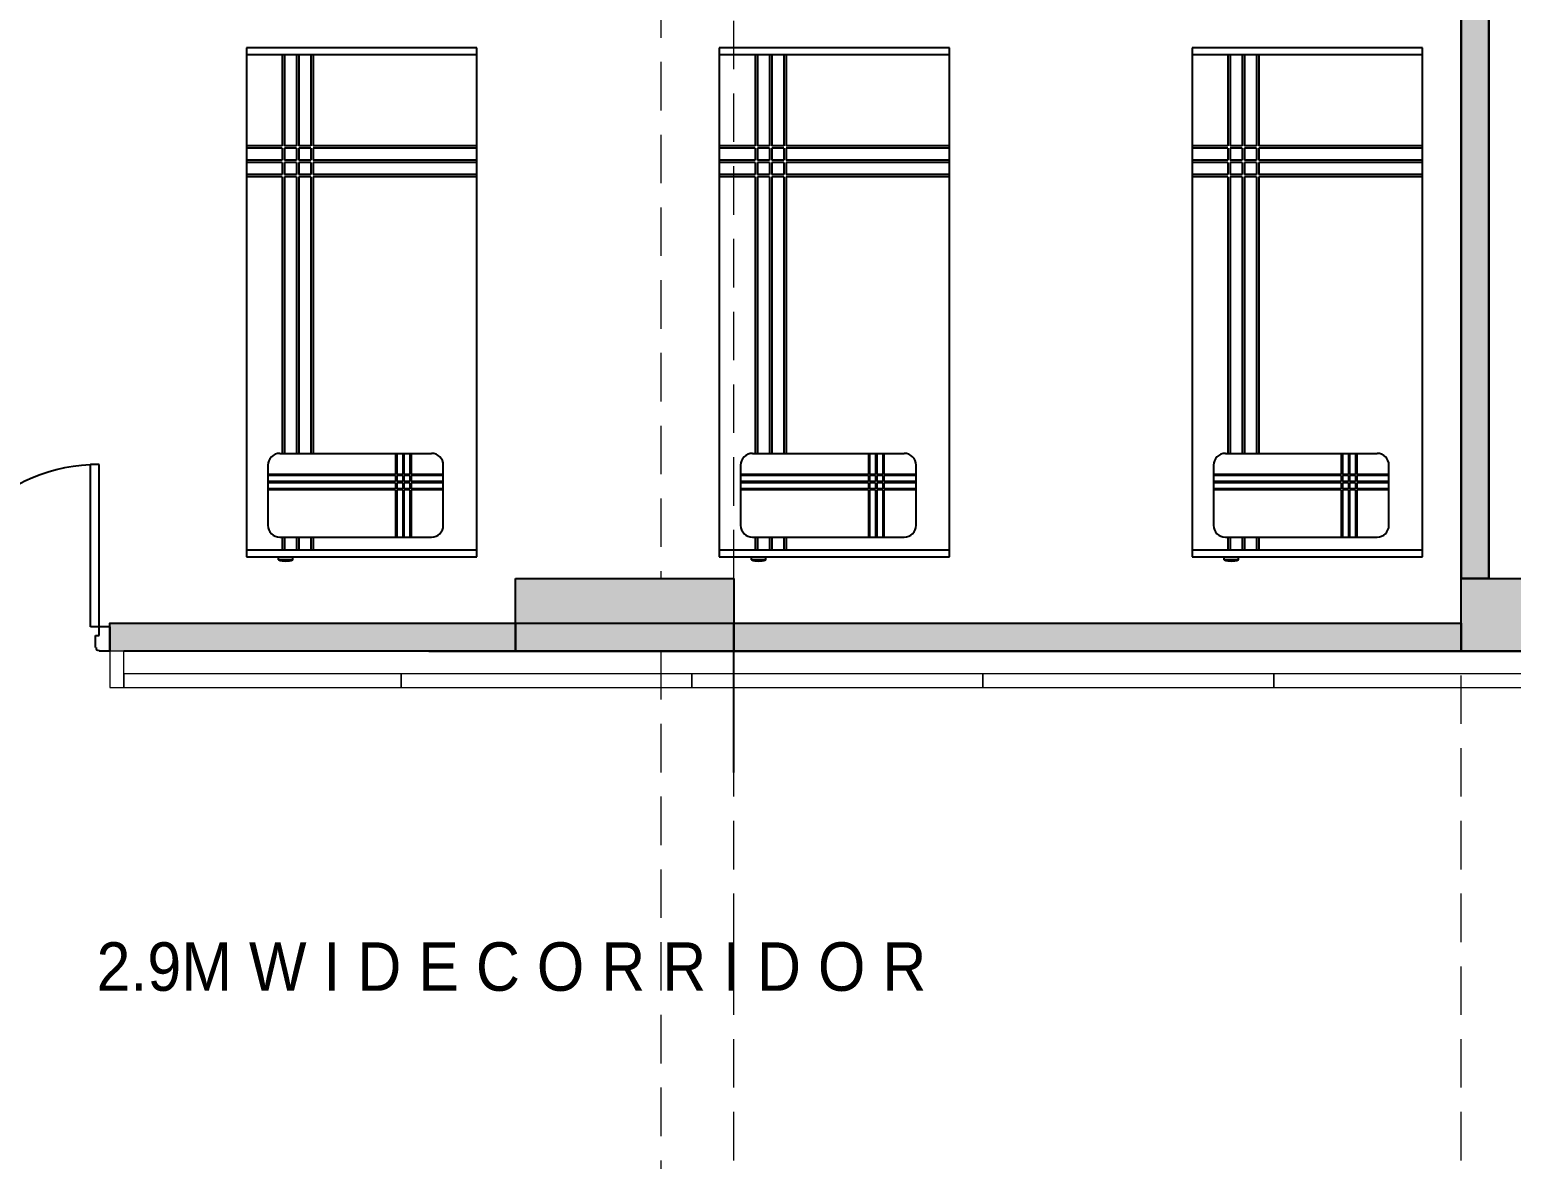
# Model space of a CAD drawing. Extents: x 11034434 to 11724204, y -4674497 to -3911811.
# Drawn here: x 11315867 to 11321978, y -4618108 to -4613449 of the extents above; entities that cross this region are included whole.
import ezdxf

# ---------------------------------------------------------------- set-up
doc = ezdxf.new("R2010")
doc.units = 0
doc.header["$MEASUREMENT"] = 0
doc.linetypes.add('HIDDEN', pattern=[0.375, 0.25, -0.125])
doc.layers.get('0').update_dxf_attribs({"color": 251, "linetype": 'CONTINUOUS'})
for name, color, linetype in [('BEAM', 251, 'CONTINUOUS'), ('HATCH', 251, 'CONTINUOUS'), ('HS', 251, 'CONTINUOUS')]:
    doc.layers.add(name, color=color, linetype=linetype)
doc.layers.add('WALL PANEL', color=7, linetype='CONTINUOUS', lineweight=15)
doc.styles.get("Standard").update_dxf_attribs({"font": 'arial.ttf'})

msp = doc.modelspace()

# ---------------------------------------------------------------- hatches: boundary and pattern name
at = {"layer": 'HATCH', "ltscale": 500}
h = msp.add_hatch(color=251, dxfattribs=at)
h.dxf.hatch_style = 1
h.paths.add_polyline_path([(11284390.7, -4648802), (11284690.7, -4648802), (11284690.7, -4649702), (11284390.7, -4649702)])
h.paths.add_polyline_path([(11327800.7, -4652667), (11328700.7, -4652667), (11328700.7, -4652967), (11327800.7, -4652967)])
h.paths.add_polyline_path([(11302215.7, -4658732), (11302515.7, -4658732), (11302515.7, -4659632), (11302215.7, -4659632)])
h.paths.add_polyline_path([(11324600.7, -4658732), (11325200.7, -4658732), (11325200.7, -4659032), (11324600.7, -4659032)])
h.paths.add_polyline_path([(11280960.7, -4640612), (11281710.7, -4640612), (11281710.7, -4640912), (11280960.7, -4640912)])
h.paths.add_polyline_path([(11280960.7, -4644142), (11281860.7, -4644142), (11281860.7, -4644442), (11280960.7, -4644442)])
h.paths.add_polyline_path([(11317942.4, -4658632), (11318770.7, -4658632), (11318770.7, -4658932), (11317942.4, -4658932)])
h.paths.add_polyline_path([(11294185.7, -4658032), (11294485.7, -4658032), (11294485.7, -4658932), (11294185.7, -4658932)])
h.paths.add_polyline_path([(11288015.7, -4658182), (11288315.7, -4658182), (11288315.7, -4658932), (11288015.7, -4658932)])
h.paths.add_polyline_path([(11287690.7, -4658957), (11287990.7, -4658957), (11287990.7, -4659707), (11287690.7, -4659707)])
h.paths.add_polyline_path([(11280960.7, -4629742), (11281710.7, -4629742), (11281710.7, -4630042), (11280960.7, -4630042)])
h.paths.add_polyline_path([(11327800.7, -4629742), (11328700.7, -4629742), (11328700.7, -4630042), (11327800.7, -4630042)])
h.paths.add_polyline_path([(11280860.7, -4648802), (11281160.7, -4648802), (11281160.7, -4649702), (11280860.7, -4649702)])
h.paths.add_polyline_path([(11287690.7, -4658182), (11287990.7, -4658182), (11287990.7, -4658932), (11287690.7, -4658932)])
h.paths.add_polyline_path([(11327700.7, -4616012), (11328000.7, -4616012), (11328000.7, -4615033.7), (11327700.7, -4615033.7)])
h.paths.add_polyline_path([(11280960.7, -4637012), (11281710.7, -4637012), (11281710.7, -4637312), (11280960.7, -4637312)])
h.paths.add_polyline_path([(11309415.7, -4658732), (11309715.7, -4658732), (11309715.7, -4659632), (11309415.7, -4659632)])
h.paths.add_polyline_path([(11327800.7, -4609782), (11328700.7, -4609782), (11328700.7, -4610082), (11327800.7, -4610082)])
h.paths.add_polyline_path([(11327800.7, -4626142), (11328700.7, -4626142), (11328700.7, -4626442), (11327800.7, -4626442)])
h.paths.add_polyline_path([(11280960.7, -4633412), (11281710.7, -4633412), (11281710.7, -4633712), (11280960.7, -4633712)])
h.paths.add_polyline_path([(11313015.7, -4652702), (11313315.7, -4652702), (11313315.7, -4653602), (11313015.7, -4653602)])
h.paths.add_polyline_path([(11327800.7, -4633412), (11328700.7, -4633412), (11328700.7, -4633712), (11327800.7, -4633712)])
h.paths.add_polyline_path([(11286005.7, -4619012), (11286305.7, -4619012), (11286305.7, -4619612), (11286005.7, -4619612)])
h.paths.add_polyline_path([(11280960.7, -4619012), (11281860.7, -4619012), (11281860.7, -4619312), (11280960.7, -4619312)])
h.paths.add_polyline_path([(11327800.7, -4619012), (11328600.7, -4619012), (11328600.7, -4619312), (11327800.7, -4619312)])
h.paths.add_polyline_path([(11324600.7, -4647742), (11325299.6, -4647742), (11325299.6, -4648042), (11324600.7, -4648042)])
h.paths.add_polyline_path([(11321770.7, -4658632), (11322598.9, -4658632), (11322598.9, -4658932), (11321770.7, -4658932)])
h.paths.add_polyline_path([(11327800.7, -4640612), (11328700.7, -4640612), (11328700.7, -4640912), (11327800.7, -4640912)])
h.paths.add_polyline_path([(11286005.7, -4615412), (11286305.7, -4615412), (11286305.7, -4616012), (11286005.7, -4616012)])
h.paths.add_polyline_path([(11286330.7, -4615412), (11286630.7, -4615412), (11286630.7, -4616012), (11286330.7, -4616012)])
h.paths.add_polyline_path([(11282340.7, -4615112), (11282640.7, -4615112), (11282640.7, -4616012), (11282340.7, -4616012)])
h.paths.add_polyline_path([(11327800.7, -4658632), (11328700.7, -4658632), (11328700.7, -4658932), (11327800.7, -4658932)])
h.paths.add_polyline_path([(11300450.7, -4607482), (11300750.7, -4607482), (11300750.7, -4608382), (11300450.7, -4608382)])
h.paths.add_polyline_path([(11306480.7, -4607482), (11306780.7, -4607482), (11306780.7, -4608382), (11306480.7, -4608382)])
h.paths.add_polyline_path([(11284390.7, -4658182), (11284690.7, -4658182), (11284690.7, -4658932), (11284390.7, -4658932)])
h.paths.add_polyline_path([(11286330.7, -4619012), (11286630.7, -4619012), (11286630.7, -4619612), (11286330.7, -4619612)])
h.paths.add_polyline_path([(11297150.7, -4607482), (11297450.7, -4607482), (11297450.7, -4608382), (11297150.7, -4608382)])
h.paths.add_polyline_path([(11282340.7, -4609232), (11282640.7, -4609232), (11282640.7, -4609982), (11282340.7, -4609982)])
h.paths.add_polyline_path([(11286005.7, -4622612), (11286305.7, -4622612), (11286305.7, -4623212), (11286005.7, -4623212)])
h.paths.add_polyline_path([(11286330.7, -4623212), (11286630.7, -4623212), (11286630.7, -4622612), (11286330.7, -4622612)])
h.paths.add_polyline_path([(11284390.7, -4643692), (11284690.7, -4643692), (11284690.7, -4644442), (11284390.7, -4644442)])
h.paths.add_polyline_path([(11286005.7, -4609232), (11286305.7, -4609232), (11286305.7, -4609982), (11286005.7, -4609982)])
h.paths.add_polyline_path([(11283940.7, -4658957), (11284690.7, -4658957), (11284690.7, -4659257), (11283940.7, -4659257)])
h.paths.add_polyline_path([(11313015.7, -4658732), (11313315.7, -4658732), (11313315.7, -4659632), (11313015.7, -4659632)])
h.paths.add_polyline_path([(11284390.7, -4652702), (11284690.7, -4652702), (11284690.7, -4653452), (11284390.7, -4653452)])
h.paths.add_polyline_path([(11305815.7, -4658732), (11306115.7, -4658732), (11306115.7, -4659632), (11305815.7, -4659632)])
h.paths.add_polyline_path([(11327800.7, -4622612), (11328700.7, -4622612), (11328700.7, -4622912), (11327800.7, -4622912)])
h.paths.add_polyline_path([(11280960.7, -4626142), (11281710.7, -4626142), (11281710.7, -4626442), (11280960.7, -4626442)])
h.paths.add_polyline_path([(11321770.7, -4658957), (11322370.7, -4658957), (11322370.7, -4659257), (11321770.7, -4659257)])
h.paths.add_polyline_path([(11280685.7, -4658957), (11281435.7, -4658957), (11281435.7, -4659257), (11280685.7, -4659257)])
h.paths.add_polyline_path([(11318170.7, -4658957), (11318770.7, -4658957), (11318770.7, -4659257), (11318170.7, -4659257)])
h.paths.add_polyline_path([(11281860.7, -4622612), (11280960.7, -4622612), (11280960.7, -4622912), (11281860.7, -4622912)])
h.paths.add_polyline_path([(11294185.7, -4652702), (11294485.7, -4652702), (11294485.7, -4653602), (11294185.7, -4653602)])
h.paths.add_polyline_path([(11298615.7, -4658732), (11298915.7, -4658732), (11298915.7, -4659632), (11298615.7, -4659632)])
h.paths.add_polyline_path([(11318470.7, -4652702), (11318770.7, -4652702), (11318770.7, -4653602), (11318470.7, -4653602)])
h.paths.add_polyline_path([(11327800.7, -4644142), (11328700.7, -4644142), (11328700.7, -4644442), (11327800.7, -4644442)])
h.paths.add_polyline_path([(11327800.7, -4649402), (11328778.9, -4649402), (11328778.9, -4649702), (11327800.7, -4649702)])
h.paths.add_polyline_path([(11288760.7, -4609082), (11289060.7, -4609082), (11289060.7, -4609982), (11288760.7, -4609982)])
edge = h.paths.add_edge_path()
edge.add_line((11309265.7, -4609082), (11309265.7, -4609982))
edge.add_line((11321770.7, -4649702), (11322748.9, -4649702))
edge.add_line((11287690.7, -4643692), (11287690.7, -4644442))
edge.add_line((11309565.7, -4616012), (11309565.7, -4615112))
edge.add_line((11287990.7, -4653452), (11287990.7, -4652702))
edge.add_line((11288015.7, -4652702), (11288015.7, -4653452))
h.paths.add_polyline_path([(11306480.7, -4649402), (11307380.7, -4649402), (11307380.7, -4649702), (11306480.7, -4649702)], flags=17)
h.paths.add_polyline_path([(11291120.7, -4648802), (11291420.7, -4648802), (11291420.7, -4649702), (11291120.7, -4649702)], flags=17)
h.paths.add_polyline_path([(11288015.7, -4648952), (11288315.7, -4648952), (11288315.7, -4649702), (11288015.7, -4649702)], flags=17)
h.paths.add_polyline_path([(11288015.7, -4652702), (11288315.7, -4652702), (11288315.7, -4653452), (11288015.7, -4653452)], flags=17)
h.paths.add_polyline_path([(11296472.4, -4649402), (11297450.7, -4649402), (11297450.7, -4649702), (11296472.4, -4649702)], flags=17)
h.paths.add_polyline_path([(11298276.5, -4652702), (11299254.8, -4652702), (11299254.8, -4653002), (11298276.5, -4653002)], flags=17)
h.paths.add_polyline_path([(11311840.7, -4649402), (11312740.7, -4649402), (11312740.7, -4649702), (11311840.7, -4649702)], flags=17)
h.paths.add_polyline_path([(11300450.7, -4649402), (11301428.9, -4649402), (11301428.9, -4649702), (11300450.7, -4649702)], flags=17)
h.paths.add_polyline_path([(11317870.7, -4649402), (11318770.7, -4649402), (11318770.7, -4649702), (11317870.7, -4649702)], flags=17)
h.paths.add_polyline_path([(11287690.7, -4648952), (11287990.7, -4648952), (11287990.7, -4649702), (11287690.7, -4649702)], flags=17)
h.paths.add_polyline_path([(11287690.7, -4652702), (11287990.7, -4652702), (11287990.7, -4653452), (11287690.7, -4653452)], flags=17)
h.paths.add_polyline_path([(11311840.7, -4622612), (11312740.7, -4622612), (11312740.7, -4622912), (11311840.7, -4622912)], flags=17)
h.paths.add_polyline_path([(11306480.7, -4615412), (11306780.7, -4615412), (11306780.7, -4616012), (11306480.7, -4616012)], flags=16)
h.paths.add_polyline_path([(11306480.7, -4629742), (11307380.7, -4629742), (11307380.7, -4630042), (11306480.7, -4630042)], flags=17)
h.paths.add_polyline_path([(11303250.7, -4613552), (11303850.7, -4613552), (11303850.7, -4613852), (11303250.7, -4613852)], flags=17)
h.paths.add_polyline_path([(11303250.7, -4615712), (11303850.7, -4615712), (11303850.7, -4616012), (11303250.7, -4616012)], flags=16)
h.paths.add_polyline_path([(11311840.7, -4644142), (11312740.7, -4644142), (11312740.7, -4644442), (11311840.7, -4644442)], flags=17)
h.paths.add_polyline_path([(11287690.7, -4643692), (11287990.7, -4643692), (11287990.7, -4644442), (11287690.7, -4644442)], flags=17)
h.paths.add_polyline_path([(11297450.7, -4633712), (11296550.7, -4633712), (11296550.7, -4633412), (11297450.7, -4633412)], flags=17)
h.paths.add_polyline_path([(11290520.7, -4640612), (11291420.7, -4640612), (11291420.7, -4640912), (11290520.7, -4640912)], flags=17)
h.paths.add_polyline_path([(11297150.7, -4643842), (11297450.7, -4643842), (11297450.7, -4644742), (11297150.7, -4644742)], flags=17)
h.paths.add_polyline_path([(11290520.7, -4644142), (11291420.7, -4644142), (11291420.7, -4644442), (11290520.7, -4644442)], flags=17)
h.paths.add_polyline_path([(11306480.7, -4640612), (11307380.7, -4640612), (11307380.7, -4640912), (11306480.7, -4640912)], flags=17)
h.paths.add_polyline_path([(11288015.7, -4643692), (11288315.7, -4643692), (11288315.7, -4644442), (11288015.7, -4644442)], flags=17)
h.paths.add_polyline_path([(11290520.7, -4637012), (11291420.7, -4637012), (11291420.7, -4637312), (11290520.7, -4637312)], flags=17)
h.paths.add_polyline_path([(11311840.7, -4626142), (11312740.7, -4626142), (11312740.7, -4626442), (11311840.7, -4626442)], flags=17)
h.paths.add_polyline_path([(11311840.7, -4637012), (11312740.7, -4637012), (11312740.7, -4637312), (11311840.7, -4637312)], flags=17)
h.paths.add_polyline_path([(11311840.7, -4633412), (11312740.7, -4633412), (11312740.7, -4633712), (11311840.7, -4633712)], flags=17)
h.paths.add_polyline_path([(11315340.7, -4647742), (11315940.7, -4647742), (11315940.7, -4648042), (11315340.7, -4648042)], flags=17)
h.paths.add_polyline_path([(11321770.7, -4629742), (11322670.7, -4629742), (11322670.7, -4630042), (11321770.7, -4630042)], flags=17)
h.paths.add_polyline_path([(11317870.7, -4629742), (11318770.7, -4629742), (11318770.7, -4630042), (11317870.7, -4630042)], flags=17)
h.paths.add_polyline_path([(11300450.7, -4636712), (11300750.7, -4636712), (11300750.7, -4637612), (11300450.7, -4637612)], flags=17)
h.paths.add_polyline_path([(11306480.7, -4637012), (11307380.7, -4637012), (11307380.7, -4637312), (11306480.7, -4637312)], flags=17)
h.paths.add_polyline_path([(11321770.7, -4649402), (11322748.9, -4649402), (11322748.9, -4649702), (11321770.7, -4649702)], flags=17)
h.paths.add_polyline_path([(11297150.7, -4636712), (11297450.7, -4636712), (11297450.7, -4637612), (11297150.7, -4637612)], flags=17)
h.paths.add_polyline_path([(11318470.7, -4636712), (11318770.7, -4636712), (11318770.7, -4637612), (11318470.7, -4637612)], flags=17)
h.paths.add_polyline_path([(11300450.7, -4629742), (11301350.7, -4629742), (11301350.7, -4630042), (11300450.7, -4630042)], flags=17)
h.paths.add_polyline_path([(11313568.2, -4615712), (11314468.2, -4615712), (11314468.2, -4616012), (11313568.2, -4616012)], flags=17)
h.paths.add_polyline_path([(11317870.7, -4615712), (11318770.7, -4615712), (11318770.7, -4616012), (11317870.7, -4616012)], flags=17)
h.paths.add_polyline_path([(11321770.7, -4615712), (11322670.7, -4615712), (11322670.7, -4616012), (11321770.7, -4616012)], flags=17)
h.paths.add_polyline_path([(11306480.7, -4633412), (11307380.7, -4633412), (11307380.7, -4633712), (11306480.7, -4633712)], flags=17)
h.paths.add_polyline_path([(11300450.7, -4633412), (11301350.7, -4633412), (11301350.7, -4633712), (11300450.7, -4633712)], flags=17)
h.paths.add_polyline_path([(11294020.7, -4647742), (11294620.7, -4647742), (11294620.7, -4648042), (11294020.7, -4648042)], flags=17)
h.paths.add_polyline_path([(11306480.7, -4622612), (11307380.7, -4622612), (11307380.7, -4622912), (11306480.7, -4622912)], flags=17)
h.paths.add_polyline_path([(11290520.7, -4633412), (11291420.7, -4633412), (11291420.7, -4633712), (11290520.7, -4633712)], flags=17)
h.paths.add_polyline_path([(11321770.7, -4633412), (11322670.7, -4633412), (11322670.7, -4633712), (11321770.7, -4633712)], flags=17)
h.paths.add_polyline_path([(11317870.7, -4633412), (11318770.7, -4633412), (11318770.7, -4633712), (11317870.7, -4633712)], flags=17)
h.paths.add_polyline_path([(11321770.7, -4636712), (11322070.7, -4636712), (11322070.7, -4637612), (11321770.7, -4637612)], flags=17)
h.paths.add_polyline_path([(11300450.7, -4640312), (11300750.7, -4640312), (11300750.7, -4641212), (11300450.7, -4641212)], flags=17)
h.paths.add_polyline_path([(11321770.7, -4643842), (11322070.7, -4643842), (11322070.7, -4644742), (11321770.7, -4644742)], flags=17)
h.paths.add_polyline_path([(11306480.7, -4626142), (11307380.7, -4626142), (11307380.7, -4626442), (11306480.7, -4626442)], flags=17)
h.paths.add_polyline_path([(11318470.7, -4625842), (11318770.7, -4625842), (11318770.7, -4626742), (11318470.7, -4626742)], flags=17)
h.paths.add_polyline_path([(11321770.7, -4625842), (11322070.7, -4625842), (11322070.7, -4626742), (11321770.7, -4626742)], flags=17)
h.paths.add_polyline_path([(11296550.7, -4629742), (11297450.7, -4629742), (11297450.7, -4630042), (11296550.7, -4630042)], flags=17)
h.paths.add_polyline_path([(11311645.4, -4629741.8), (11312740.7, -4629742), (11312740.7, -4630042), (11311645.4, -4630041.8)], flags=17)
h.paths.add_polyline_path([(11290520.7, -4629742), (11291420.7, -4629742), (11291420.7, -4630042), (11290520.7, -4630042)], flags=17)
h.paths.add_polyline_path([(11305476.5, -4652702), (11306454.8, -4652702), (11306454.8, -4653002), (11305476.5, -4653002)], flags=17)
h.paths.add_polyline_path([(11297150.7, -4640312), (11297450.7, -4640312), (11297450.7, -4641212), (11297150.7, -4641212)], flags=17)
h.paths.add_polyline_path([(11293005.7, -4609982), (11293305.7, -4609982), (11293305.7, -4609182), (11293005.7, -4609182)], flags=17)
h.paths.add_polyline_path([(11321770.7, -4622312), (11322070.7, -4622312), (11322070.7, -4623212), (11321770.7, -4623212)], flags=17)
h.paths.add_polyline_path([(11297150.7, -4612952), (11297450.7, -4612952), (11297450.7, -4613852), (11297150.7, -4613852)], flags=17)
h.paths.add_polyline_path([(11311840.7, -4619012), (11312740.7, -4619012), (11312740.7, -4619312), (11311840.7, -4619312)], flags=17)
h.paths.add_polyline_path([(11306480.7, -4612952), (11306780.7, -4612952), (11306780.7, -4613852), (11306480.7, -4613852)], flags=17)
h.paths.add_polyline_path([(11293005.7, -4615112), (11293305.7, -4615112), (11293305.7, -4616012), (11293005.7, -4616012)], flags=17)
h.paths.add_polyline_path([(11309265.7, -4615112), (11309565.7, -4615112), (11309565.7, -4616012), (11309265.7, -4616012)], flags=16)
h.paths.add_polyline_path([(11290520.7, -4619012), (11291420.7, -4619012), (11291420.7, -4619312), (11290520.7, -4619312)], flags=17)
h.paths.add_polyline_path([(11300450.7, -4619012), (11301095.7, -4619012), (11301095.7, -4619312), (11300450.7, -4619312)], flags=17)
h.paths.add_polyline_path([(11288760.7, -4615112), (11289060.7, -4615112), (11289060.7, -4616012), (11288760.7, -4616012)], flags=17)
h.paths.add_polyline_path([(11318470.7, -4609082), (11318770.7, -4609082), (11318770.7, -4609982), (11318470.7, -4609982)], flags=17)
h.paths.add_polyline_path([(11297150.7, -4615112), (11297450.7, -4615112), (11297450.7, -4616012), (11297150.7, -4616012)], flags=17)
h.paths.add_polyline_path([(11313868.2, -4609082), (11314168.2, -4609082), (11314168.2, -4609982), (11313868.2, -4609982)], flags=17)
h.paths.add_polyline_path([(11321770.7, -4619012), (11322670.7, -4619012), (11322670.7, -4619312), (11321770.7, -4619312)], flags=17)
h.paths.add_polyline_path([(11297150.7, -4625842), (11297450.7, -4625842), (11297450.7, -4626742), (11297150.7, -4626742)], flags=17)
h.paths.add_polyline_path([(11290520.7, -4622612), (11291420.7, -4622612), (11291420.7, -4622912), (11290520.7, -4622912)], flags=17)
h.paths.add_polyline_path([(11309265.7, -4609082), (11309565.7, -4609082), (11309565.7, -4609982), (11309265.7, -4609982)], flags=17)
h.paths.add_polyline_path([(11317870.7, -4619012), (11318770.7, -4619012), (11318770.7, -4619312), (11317870.7, -4619312)], flags=17)
h.paths.add_polyline_path([(11321770.7, -4609082), (11322070.7, -4609082), (11322070.7, -4609982), (11321770.7, -4609982)], flags=17)
h.paths.add_polyline_path([(11309076.5, -4652702), (11310054.8, -4652702), (11310054.8, -4653002), (11309076.5, -4653002)], flags=17)
h.paths.add_polyline_path([(11306480.7, -4619012), (11307380.7, -4619012), (11307380.7, -4619312), (11306480.7, -4619312)], flags=17)
h.paths.add_polyline_path([(11306480.7, -4644142), (11307380.7, -4644142), (11307380.7, -4644442), (11306480.7, -4644442)], flags=17)
h.paths.add_polyline_path([(11300450.7, -4622312), (11300750.7, -4622312), (11300750.7, -4623212), (11300450.7, -4623212)], flags=17)
h.paths.add_polyline_path([(11311840.7, -4640612), (11312740.7, -4640612), (11312740.7, -4640912), (11311840.7, -4640912)], flags=17)
h.paths.add_polyline_path([(11297150.7, -4623212), (11297450.7, -4623212), (11297450.7, -4622314.4), (11297150.7, -4622314.4)], flags=17)
h.paths.add_polyline_path([(11318470.7, -4640312), (11318770.7, -4640312), (11318770.7, -4641212), (11318470.7, -4641212)], flags=17)
h.paths.add_polyline_path([(11300450.7, -4643842), (11300750.7, -4643842), (11300750.7, -4644742), (11300450.7, -4644742)], flags=17)
h.paths.add_polyline_path([(11321770.7, -4640312), (11322070.7, -4640312), (11322070.7, -4641212), (11321770.7, -4641212)], flags=17)
h.paths.add_polyline_path([(11296472.4, -4619012), (11297450.7, -4619012), (11297450.7, -4619312), (11296472.4, -4619312)], flags=17)
h.paths.add_polyline_path([(11318470.7, -4643842), (11318770.7, -4643842), (11318770.7, -4644742), (11318470.7, -4644742)], flags=17)
h.paths.add_polyline_path([(11300450.7, -4625842), (11300750.7, -4625842), (11300750.7, -4626742), (11300450.7, -4626742)], flags=17)
h.paths.add_polyline_path([(11290520.7, -4626142), (11291420.7, -4626142), (11291420.7, -4626442), (11290520.7, -4626442)], flags=17)
h.paths.add_polyline_path([(11318470.7, -4622312), (11318770.7, -4622312), (11318770.7, -4623212), (11318470.7, -4623212)], flags=17)
h.paths.add_polyline_path([(11322070.7, -4652759.1), (11321770.7, -4652759.1), (11321770.7, -4653680.2), (11322070.7, -4653680.2)])
h = msp.add_hatch(color=256, dxfattribs=at)
h.dxf.hatch_style = 1
h.paths.add_polyline_path([(11318770.7, -4615897), (11321770.7, -4615897), (11321770.7, -4616012), (11318770.7, -4616012)])
h.paths.add_polyline_path([(11324685.3, -4618012), (11324800.3, -4618012), (11324800.7, -4616012), (11324685.7, -4616012)])
h.paths.add_polyline_path([(11324685.7, -4619197), (11324800.7, -4619197), (11324800.7, -4619012), (11324685.7, -4619012)])
h.paths.add_polyline_path([(11324456, -4615897), (11324456, -4616012), (11327700.7, -4616012), (11327700.7, -4615897)])
h.paths.add_polyline_path([(11322670.7, -4615897), (11322670.7, -4616012), (11322956, -4616012), (11322956, -4615897)])
h.paths.add_polyline_path([(11316198.2, -4615897), (11316198.2, -4616012), (11317870.7, -4616012), (11317870.7, -4615897)])
h.paths.add_polyline_path([(11314468.2, -4615897), (11314468.2, -4616012), (11314698.2, -4616012), (11314698.2, -4615897)])
h.paths.add_polyline_path([(11309565.7, -4615897), (11309565.7, -4616012), (11312396, -4616012), (11312396, -4616012), (11312453.2, -4616012), (11312453.2, -4615897)])
at = {"layer": 'HS', "lineweight": -3, "ltscale": 500}
h = msp.add_hatch(dxfattribs=at)
h.set_pattern_fill('ANSI31', color=256)
h.set_pattern_definition([(45, (249956.71064, -735221.59685), (-0.0883883476483, 0.0883883476483), [])])
h.paths.add_polyline_path([(11309495.7, -4611780.6), (11314168.2, -4611780.6), (11314168.2, -4611832), (11309495.7, -4611832)])
h.paths.add_polyline_path([(11314053.2, -4609982), (11314167.5, -4609982), (11314167.5, -4610982), (11314053.2, -4610982)])
h.paths.add_polyline_path([(11314053.2, -4611832), (11314168.2, -4611832), (11314168.2, -4615712), (11314053.2, -4615712)])
h.paths.add_polyline_path([(11321770.7, -4609982), (11321885.7, -4609982), (11321885.7, -4615712), (11321770.7, -4615712)])

# ---------------------------------------------------------------- linework, layer by layer
at = {"lineweight": 25}
for p, q in [((11321770.7, -4609982), (11321770.7, -4615712)), ((11321770.7, -4609982), (11321770.7, -4615712)), ((11321885.7, -4615712), (11321885.7, -4609982)), ((11316761.4, -4613523.1), (11316761.4, -4615623.1)), ((11317711.4, -4613523.1), (11316761.4, -4613523.1)), ((11317711.4, -4615623.1), (11317711.4, -4613523.1)), ((11318711.4, -4613523.1), (11318711.4, -4615623.1)), ((11319661.4, -4613523.1), (11318711.4, -4613523.1)), ((11319661.4, -4615623.1), (11319661.4, -4613523.1)), ((11320661.4, -4613523.1), (11320661.4, -4615623.1)), ((11321611.4, -4613523.1), (11320661.4, -4613523.1)), ((11321611.4, -4615623.1), (11321611.4, -4613523.1)), ((11317711.4, -4613552.6), (11316761.4, -4613552.6)), ((11319661.4, -4613552.6), (11318711.4, -4613552.6)), ((11321611.4, -4613552.6), (11320661.4, -4613552.6)), ((11316118.2, -4615912), (11316118.2, -4615242)), ((11316153.2, -4615242), (11316118.2, -4615242)), ((11316153.2, -4615947), (11316153.2, -4615242)), ((11316849.5, -4615245.4), (11316849.5, -4615492.8)), ((11316898.7, -4615196.2), (11317524, -4615196.2)), ((11317573.2, -4615492.8), (11317573.2, -4615245.4)), ((11318799.5, -4615245.4), (11318799.5, -4615492.8)), ((11318848.7, -4615196.2), (11319474, -4615196.2)), ((11319523.2, -4615492.8), (11319523.2, -4615245.4)), ((11320749.5, -4615245.4), (11320749.5, -4615492.8)), ((11320798.7, -4615196.2), (11321424, -4615196.2)), ((11321473.2, -4615492.8), (11321473.2, -4615245.4)), ((11316898.7, -4615542), (11317524, -4615542)), ((11318848.7, -4615542), (11319474, -4615542)), ((11320798.7, -4615542), (11321424, -4615542)), ((11316761.4, -4615593.6), (11317711.4, -4615593.6)), ((11318711.4, -4615593.6), (11319661.4, -4615593.6)), ((11320661.4, -4615593.6), (11321611.4, -4615593.6)), ((11316761.4, -4615623.1), (11317711.4, -4615623.1)), ((11316893.7, -4615635.3), (11316893.7, -4615623.1)), ((11316952.8, -4615635.3), (11316893.7, -4615635.3)), ((11316952.8, -4615635.3), (11316952.8, -4615623.1)), ((11318711.4, -4615623.1), (11319661.4, -4615623.1)), ((11318843.7, -4615635.3), (11318843.7, -4615623.1)), ((11318902.8, -4615635.3), (11318843.7, -4615635.3)), ((11318902.8, -4615635.3), (11318902.8, -4615623.1)), ((11320661.4, -4615623.1), (11321611.4, -4615623.1)), ((11320793.7, -4615635.3), (11320793.7, -4615623.1)), ((11320852.8, -4615635.3), (11320793.7, -4615635.3)), ((11320852.8, -4615635.3), (11320852.8, -4615623.1)), ((11321770.7, -4615712), (11321885.7, -4615712)), ((11316198.2, -4615912), (11316118.2, -4615912)), ((11316198.2, -4615912), (11316198.2, -4616012)), ((11317513.6, -4615897), (11321770.7, -4615897)), ((11318770.7, -4616512), (11318770.7, -4615897)), ((11321770.7, -4615897), (11321770.7, -4616012)), ((11316138.2, -4615947), (11316153.2, -4615947)), ((11316138.2, -4615997), (11316138.2, -4615947)), ((11316138.2, -4615997), (11316140.7, -4615997)), ((11316153.2, -4616012), (11316153.2, -4616009.5)), ((11316198.2, -4616012), (11316153.2, -4616012)), ((11318770.7, -4616012), (11316255.3, -4616012)), ((11317513.6, -4616012), (11322898.2, -4616012))]:
    msp.add_line(p, q, dxfattribs=at)
at = {"lineweight": 25, "ltscale": 0.75}
for p, q in [((11316909, -4613552.6), (11316909, -4613928)), ((11316918.8, -4613552.6), (11316918.8, -4613928)), ((11316968, -4613552.6), (11316968, -4613928)), ((11316977.9, -4613552.6), (11316977.9, -4613928)), ((11317027.1, -4613552.6), (11317027.1, -4613928)), ((11317036.9, -4613552.6), (11317036.9, -4613928)), ((11318859, -4613552.6), (11318859, -4613928)), ((11318868.8, -4613552.6), (11318868.8, -4613928)), ((11318918.1, -4613552.6), (11318918.1, -4613928)), ((11318927.9, -4613552.6), (11318927.9, -4613928)), ((11318977.1, -4613552.6), (11318977.1, -4613928)), ((11318987, -4613552.6), (11318987, -4613928)), ((11320809, -4613552.6), (11320809, -4613928)), ((11320818.8, -4613552.6), (11320818.8, -4613928)), ((11320868.1, -4613552.6), (11320868.1, -4613928)), ((11320877.9, -4613552.6), (11320877.9, -4613928)), ((11320927.1, -4613552.6), (11320927.1, -4613928)), ((11320937, -4613552.6), (11320937, -4613928)), ((11316909, -4613928), (11316761.4, -4613928)), ((11316909, -4613937.8), (11316761.4, -4613937.8)), ((11316909, -4613937.8), (11316909, -4613987)), ((11316968, -4613928), (11316918.8, -4613928)), ((11316918.8, -4613937.8), (11316918.8, -4613987)), ((11316968, -4613937.8), (11316918.8, -4613937.8)), ((11316968, -4613937.8), (11316968, -4613987)), ((11317027.1, -4613928), (11316977.9, -4613928)), ((11316977.9, -4613937.8), (11316977.9, -4613987)), ((11317027.1, -4613937.8), (11316977.9, -4613937.8)), ((11317027.1, -4613937.8), (11317027.1, -4613987)), ((11317711.4, -4613928), (11317036.9, -4613928)), ((11317036.9, -4613937.8), (11317036.9, -4613987)), ((11317711.4, -4613937.8), (11317036.9, -4613937.8)), ((11318859, -4613928), (11318711.4, -4613928)), ((11318859, -4613937.8), (11318711.4, -4613937.8)), ((11318859, -4613937.8), (11318859, -4613987)), ((11318918.1, -4613928), (11318868.8, -4613928)), ((11318868.8, -4613937.8), (11318868.8, -4613987)), ((11318918.1, -4613937.8), (11318868.8, -4613937.8)), ((11318918.1, -4613937.8), (11318918.1, -4613987)), ((11318977.1, -4613928), (11318927.9, -4613928)), ((11318927.9, -4613937.8), (11318927.9, -4613987)), ((11318977.1, -4613937.8), (11318927.9, -4613937.8)), ((11318977.1, -4613937.8), (11318977.1, -4613987)), ((11319661.4, -4613928), (11318987, -4613928)), ((11318987, -4613937.8), (11318987, -4613987)), ((11319661.4, -4613937.8), (11318987, -4613937.8)), ((11320809, -4613928), (11320661.4, -4613928)), ((11320809, -4613937.8), (11320661.4, -4613937.8)), ((11320809, -4613937.8), (11320809, -4613987)), ((11320868.1, -4613928), (11320818.8, -4613928)), ((11320818.8, -4613937.8), (11320818.8, -4613987)), ((11320868.1, -4613937.8), (11320818.8, -4613937.8)), ((11320868.1, -4613937.8), (11320868.1, -4613987)), ((11320927.1, -4613928), (11320877.9, -4613928)), ((11320877.9, -4613937.8), (11320877.9, -4613987)), ((11320927.1, -4613937.8), (11320877.9, -4613937.8)), ((11320927.1, -4613937.8), (11320927.1, -4613987)), ((11321611.4, -4613928), (11320937, -4613928)), ((11320937, -4613937.8), (11320937, -4613987)), ((11321611.4, -4613937.8), (11320937, -4613937.8)), ((11316909, -4613987), (11316761.4, -4613987)), ((11316909, -4613996.9), (11316761.4, -4613996.9)), ((11316909, -4613996.9), (11316909, -4614046.1)), ((11316968, -4613987), (11316918.8, -4613987)), ((11316918.8, -4613996.9), (11316918.8, -4614046.1)), ((11316968, -4613996.9), (11316918.8, -4613996.9)), ((11316968, -4613996.9), (11316968, -4614046.1)), ((11317027.1, -4613987), (11316977.9, -4613987)), ((11316977.9, -4613996.9), (11316977.9, -4614046.1)), ((11317027.1, -4613996.9), (11316977.9, -4613996.9)), ((11317027.1, -4613996.9), (11317027.1, -4614046.1)), ((11317711.4, -4613987), (11317036.9, -4613987)), ((11317036.9, -4613996.9), (11317036.9, -4614046.1)), ((11317711.4, -4613996.9), (11317036.9, -4613996.9)), ((11318859, -4613987), (11318711.4, -4613987)), ((11318859, -4613996.9), (11318711.4, -4613996.9)), ((11318859, -4613996.9), (11318859, -4614046.1)), ((11318918.1, -4613987), (11318868.8, -4613987)), ((11318868.8, -4613996.9), (11318868.8, -4614046.1)), ((11318918.1, -4613996.9), (11318868.8, -4613996.9)), ((11318918.1, -4613996.9), (11318918.1, -4614046.1)), ((11318977.1, -4613987), (11318927.9, -4613987)), ((11318927.9, -4613996.9), (11318927.9, -4614046.1)), ((11318977.1, -4613996.9), (11318927.9, -4613996.9)), ((11318977.1, -4613996.9), (11318977.1, -4614046.1)), ((11319661.4, -4613987), (11318987, -4613987)), ((11318987, -4613996.9), (11318987, -4614046.1)), ((11319661.4, -4613996.9), (11318987, -4613996.9)), ((11320809, -4613987), (11320661.4, -4613987)), ((11320809, -4613996.9), (11320661.4, -4613996.9)), ((11320809, -4613996.9), (11320809, -4614046.1)), ((11320868.1, -4613987), (11320818.8, -4613987)), ((11320818.8, -4613996.9), (11320818.8, -4614046.1)), ((11320868.1, -4613996.9), (11320818.8, -4613996.9)), ((11320868.1, -4613996.9), (11320868.1, -4614046.1)), ((11320927.1, -4613987), (11320877.9, -4613987)), ((11320877.9, -4613996.9), (11320877.9, -4614046.1)), ((11320927.1, -4613996.9), (11320877.9, -4613996.9)), ((11320927.1, -4613996.9), (11320927.1, -4614046.1)), ((11321611.4, -4613987), (11320937, -4613987)), ((11320937, -4613996.9), (11320937, -4614046.1)), ((11321611.4, -4613996.9), (11320937, -4613996.9)), ((11316909, -4614046.1), (11316761.4, -4614046.1)), ((11316909, -4614055.9), (11316761.4, -4614055.9)), ((11316909, -4614055.9), (11316909, -4615196.2)), ((11316968, -4614046.1), (11316918.8, -4614046.1)), ((11316918.8, -4614055.9), (11316918.8, -4615196.2)), ((11316968, -4614055.9), (11316918.8, -4614055.9)), ((11316968, -4614055.9), (11316968, -4615196.2)), ((11317027.1, -4614046.1), (11316977.9, -4614046.1)), ((11317027.1, -4614055.9), (11316977.9, -4614055.9)), ((11316977.9, -4614055.9), (11316977.9, -4615196.2)), ((11317027.1, -4614055.9), (11317027.1, -4615196.2)), ((11317711.4, -4614046.1), (11317036.9, -4614046.1)), ((11317036.9, -4614055.9), (11317036.9, -4615196.2)), ((11317711.4, -4614055.9), (11317036.9, -4614055.9)), ((11318859, -4614046.1), (11318711.4, -4614046.1)), ((11318859, -4614055.9), (11318711.4, -4614055.9)), ((11318859, -4614055.9), (11318859, -4615196.2)), ((11318918.1, -4614046.1), (11318868.8, -4614046.1)), ((11318868.8, -4614055.9), (11318868.8, -4615196.2)), ((11318918.1, -4614055.9), (11318868.8, -4614055.9)), ((11318918.1, -4614055.9), (11318918.1, -4615196.2)), ((11318977.1, -4614046.1), (11318927.9, -4614046.1)), ((11318977.1, -4614055.9), (11318927.9, -4614055.9)), ((11318927.9, -4614055.9), (11318927.9, -4615196.2)), ((11318977.1, -4614055.9), (11318977.1, -4615196.2)), ((11319661.4, -4614046.1), (11318987, -4614046.1)), ((11318987, -4614055.9), (11318987, -4615196.2)), ((11319661.4, -4614055.9), (11318987, -4614055.9)), ((11320809, -4614046.1), (11320661.4, -4614046.1)), ((11320809, -4614055.9), (11320661.4, -4614055.9)), ((11320809, -4614055.9), (11320809, -4615196.2)), ((11320868.1, -4614046.1), (11320818.8, -4614046.1)), ((11320818.8, -4614055.9), (11320818.8, -4615196.2)), ((11320868.1, -4614055.9), (11320818.8, -4614055.9)), ((11320868.1, -4614055.9), (11320868.1, -4615196.2)), ((11320927.1, -4614046.1), (11320877.9, -4614046.1)), ((11320927.1, -4614055.9), (11320877.9, -4614055.9)), ((11320877.9, -4614055.9), (11320877.9, -4615196.2)), ((11320927.1, -4614055.9), (11320927.1, -4615196.2)), ((11321611.4, -4614046.1), (11320937, -4614046.1)), ((11320937, -4614055.9), (11320937, -4615196.2)), ((11321611.4, -4614055.9), (11320937, -4614055.9)), ((11317376.5, -4615196.2), (11317376.5, -4615283.1)), ((11317381.4, -4615196.2), (11317381.4, -4615283.1)), ((11317406, -4615196.2), (11317406, -4615283.1)), ((11317410.9, -4615196.2), (11317410.9, -4615283.1)), ((11317435.5, -4615196.2), (11317435.5, -4615283.1)), ((11317440.5, -4615196.2), (11317440.5, -4615283.1)), ((11319326.5, -4615196.2), (11319326.5, -4615283.1)), ((11319331.4, -4615196.2), (11319331.4, -4615283.1)), ((11319356, -4615196.2), (11319356, -4615283.1)), ((11319360.9, -4615196.2), (11319360.9, -4615283.1)), ((11319385.6, -4615196.2), (11319385.6, -4615283.1)), ((11319390.5, -4615196.2), (11319390.5, -4615283.1)), ((11321276.5, -4615196.2), (11321276.5, -4615283.1)), ((11321281.4, -4615196.2), (11321281.4, -4615283.1)), ((11321306, -4615196.2), (11321306, -4615283.1)), ((11321311, -4615196.2), (11321311, -4615283.1)), ((11321335.6, -4615196.2), (11321335.6, -4615283.1)), ((11321340.5, -4615196.2), (11321340.5, -4615283.1)), ((11317376.5, -4615283.1), (11316849.5, -4615283.1)), ((11317376.5, -4615288), (11316849.5, -4615288)), ((11317376.5, -4615288), (11317376.5, -4615312.6)), ((11317406, -4615283.1), (11317381.4, -4615283.1)), ((11317406, -4615288), (11317381.4, -4615288)), ((11317381.4, -4615288), (11317381.4, -4615312.6)), ((11317406, -4615288), (11317406, -4615312.6)), ((11317435.5, -4615283.1), (11317410.9, -4615283.1)), ((11317435.5, -4615288), (11317410.9, -4615288)), ((11317410.9, -4615288), (11317410.9, -4615312.6)), ((11317435.5, -4615288), (11317435.5, -4615312.6)), ((11317573.2, -4615283.1), (11317440.5, -4615283.1)), ((11317440.5, -4615288), (11317440.5, -4615312.6)), ((11317573.2, -4615288), (11317440.5, -4615288)), ((11319326.5, -4615283.1), (11318799.5, -4615283.1)), ((11319326.5, -4615288), (11318799.5, -4615288)), ((11319326.5, -4615288), (11319326.5, -4615312.6)), ((11319356, -4615283.1), (11319331.4, -4615283.1)), ((11319356, -4615288), (11319331.4, -4615288)), ((11319331.4, -4615288), (11319331.4, -4615312.6)), ((11319356, -4615288), (11319356, -4615312.6)), ((11319385.6, -4615283.1), (11319360.9, -4615283.1)), ((11319385.6, -4615288), (11319360.9, -4615288)), ((11319360.9, -4615288), (11319360.9, -4615312.6)), ((11319385.6, -4615288), (11319385.6, -4615312.6)), ((11319523.2, -4615283.1), (11319390.5, -4615283.1)), ((11319390.5, -4615288), (11319390.5, -4615312.6)), ((11319523.2, -4615288), (11319390.5, -4615288)), ((11321276.5, -4615283.1), (11320749.5, -4615283.1)), ((11321276.5, -4615288), (11320749.5, -4615288)), ((11321276.5, -4615288), (11321276.5, -4615312.6)), ((11321306, -4615283.1), (11321281.4, -4615283.1)), ((11321306, -4615288), (11321281.4, -4615288)), ((11321281.4, -4615288), (11321281.4, -4615312.6)), ((11321306, -4615288), (11321306, -4615312.6)), ((11321335.6, -4615283.1), (11321311, -4615283.1)), ((11321335.6, -4615288), (11321311, -4615288)), ((11321311, -4615288), (11321311, -4615312.6)), ((11321335.6, -4615288), (11321335.6, -4615312.6)), ((11321473.2, -4615283.1), (11321340.5, -4615283.1)), ((11321340.5, -4615288), (11321340.5, -4615312.6)), ((11321473.2, -4615288), (11321340.5, -4615288)), ((11317376.5, -4615312.6), (11316849.5, -4615312.6)), ((11317376.5, -4615317.5), (11316849.5, -4615317.5)), ((11317376.5, -4615342.1), (11316849.5, -4615342.1)), ((11317376.5, -4615347.1), (11316849.5, -4615347.1)), ((11317376.5, -4615317.5), (11317376.5, -4615342.1)), ((11317376.5, -4615347.1), (11317376.5, -4615542)), ((11317406, -4615312.6), (11317381.4, -4615312.6)), ((11317406, -4615317.5), (11317381.4, -4615317.5)), ((11317381.4, -4615317.5), (11317381.4, -4615342.1)), ((11317406, -4615342.1), (11317381.4, -4615342.1)), ((11317381.4, -4615347.1), (11317381.4, -4615542)), ((11317406, -4615347.1), (11317381.4, -4615347.1)), ((11317406, -4615317.5), (11317406, -4615342.1)), ((11317406, -4615347.1), (11317406, -4615542)), ((11317435.5, -4615312.6), (11317410.9, -4615312.6)), ((11317435.5, -4615317.5), (11317410.9, -4615317.5)), ((11317410.9, -4615317.5), (11317410.9, -4615342.1)), ((11317435.5, -4615342.1), (11317410.9, -4615342.1)), ((11317410.9, -4615347.1), (11317410.9, -4615542)), ((11317435.5, -4615347.1), (11317410.9, -4615347.1)), ((11317435.5, -4615317.5), (11317435.5, -4615342.1)), ((11317435.5, -4615347.1), (11317435.5, -4615542)), ((11317573.2, -4615312.6), (11317440.5, -4615312.6)), ((11317440.5, -4615317.5), (11317440.5, -4615342.1)), ((11317573.2, -4615317.5), (11317440.5, -4615317.5)), ((11317573.2, -4615342.1), (11317440.5, -4615342.1)), ((11317440.5, -4615347.1), (11317440.5, -4615542)), ((11317573.2, -4615347.1), (11317440.5, -4615347.1)), ((11319326.5, -4615312.6), (11318799.5, -4615312.6)), ((11319326.5, -4615317.5), (11318799.5, -4615317.5)), ((11319326.5, -4615342.1), (11318799.5, -4615342.1)), ((11319326.5, -4615347.1), (11318799.5, -4615347.1)), ((11319326.5, -4615317.5), (11319326.5, -4615342.1)), ((11319326.5, -4615347.1), (11319326.5, -4615542)), ((11319356, -4615312.6), (11319331.4, -4615312.6)), ((11319356, -4615317.5), (11319331.4, -4615317.5)), ((11319331.4, -4615317.5), (11319331.4, -4615342.1)), ((11319356, -4615342.1), (11319331.4, -4615342.1)), ((11319331.4, -4615347.1), (11319331.4, -4615542)), ((11319356, -4615347.1), (11319331.4, -4615347.1)), ((11319356, -4615317.5), (11319356, -4615342.1)), ((11319356, -4615347.1), (11319356, -4615542)), ((11319385.6, -4615312.6), (11319360.9, -4615312.6)), ((11319385.6, -4615317.5), (11319360.9, -4615317.5)), ((11319360.9, -4615317.5), (11319360.9, -4615342.1)), ((11319385.6, -4615342.1), (11319360.9, -4615342.1)), ((11319360.9, -4615347.1), (11319360.9, -4615542)), ((11319385.6, -4615347.1), (11319360.9, -4615347.1)), ((11319385.6, -4615317.5), (11319385.6, -4615342.1)), ((11319385.6, -4615347.1), (11319385.6, -4615542)), ((11319523.2, -4615312.6), (11319390.5, -4615312.6)), ((11319390.5, -4615317.5), (11319390.5, -4615342.1)), ((11319523.2, -4615317.5), (11319390.5, -4615317.5)), ((11319523.2, -4615342.1), (11319390.5, -4615342.1)), ((11319390.5, -4615347.1), (11319390.5, -4615542)), ((11319523.2, -4615347.1), (11319390.5, -4615347.1)), ((11321276.5, -4615312.6), (11320749.5, -4615312.6)), ((11321276.5, -4615317.5), (11320749.5, -4615317.5)), ((11321276.5, -4615342.1), (11320749.5, -4615342.1)), ((11321276.5, -4615347.1), (11320749.5, -4615347.1)), ((11321276.5, -4615317.5), (11321276.5, -4615342.1)), ((11321276.5, -4615347.1), (11321276.5, -4615542)), ((11321306, -4615312.6), (11321281.4, -4615312.6)), ((11321306, -4615317.5), (11321281.4, -4615317.5)), ((11321281.4, -4615317.5), (11321281.4, -4615342.1)), ((11321306, -4615342.1), (11321281.4, -4615342.1)), ((11321281.4, -4615347.1), (11321281.4, -4615542)), ((11321306, -4615347.1), (11321281.4, -4615347.1)), ((11321306, -4615317.5), (11321306, -4615342.1)), ((11321306, -4615347.1), (11321306, -4615542)), ((11321335.6, -4615312.6), (11321311, -4615312.6)), ((11321335.6, -4615317.5), (11321311, -4615317.5)), ((11321311, -4615317.5), (11321311, -4615342.1)), ((11321335.6, -4615342.1), (11321311, -4615342.1)), ((11321311, -4615347.1), (11321311, -4615542)), ((11321335.6, -4615347.1), (11321311, -4615347.1)), ((11321335.6, -4615317.5), (11321335.6, -4615342.1)), ((11321335.6, -4615347.1), (11321335.6, -4615542)), ((11321473.2, -4615312.6), (11321340.5, -4615312.6)), ((11321340.5, -4615317.5), (11321340.5, -4615342.1)), ((11321473.2, -4615317.5), (11321340.5, -4615317.5)), ((11321473.2, -4615342.1), (11321340.5, -4615342.1)), ((11321340.5, -4615347.1), (11321340.5, -4615542)), ((11321473.2, -4615347.1), (11321340.5, -4615347.1)), ((11316909, -4615542), (11316909, -4615593.6)), ((11316918.8, -4615542), (11316918.8, -4615593.6)), ((11316968, -4615542), (11316968, -4615593.6)), ((11316977.9, -4615542), (11316977.9, -4615593.6)), ((11317027.1, -4615542), (11317027.1, -4615593.6)), ((11317036.9, -4615542), (11317036.9, -4615593.6)), ((11318859, -4615542), (11318859, -4615593.6)), ((11318868.8, -4615542), (11318868.8, -4615593.6)), ((11318918.1, -4615542), (11318918.1, -4615593.6)), ((11318927.9, -4615542), (11318927.9, -4615593.6)), ((11318977.1, -4615542), (11318977.1, -4615593.6)), ((11318987, -4615542), (11318987, -4615593.6)), ((11320809, -4615542), (11320809, -4615593.6)), ((11320818.8, -4615542), (11320818.8, -4615593.6)), ((11320868.1, -4615542), (11320868.1, -4615593.6)), ((11320877.9, -4615542), (11320877.9, -4615593.6)), ((11320927.1, -4615542), (11320927.1, -4615593.6)), ((11320937, -4615542), (11320937, -4615593.6))]:
    msp.add_line(p, q, dxfattribs=at)
at = {"lineweight": 25, "ltscale": 500}
for p, q in [((11317870.7, -4616012), (11317870.7, -4615712)), ((11317870.7, -4615712), (11318770.7, -4615712)), ((11318770.7, -4615712), (11318770.7, -4616012)), ((11321770.7, -4616012), (11321770.7, -4615712)), ((11321770.7, -4615712), (11322670.7, -4615712)), ((11318770.7, -4616012), (11317870.7, -4616012)), ((11322670.7, -4616012), (11321770.7, -4616012))]:
    msp.add_line(p, q, dxfattribs=at)
at = {"lineweight": 25}
for points in [[(11321770.7, -4609982), (11321885.7, -4609982), (11321885.7, -4615712), (11321770.7, -4615712)], [(11318770.7, -4615897), (11321770.7, -4615897), (11321770.7, -4616012), (11318770.7, -4616012)]]:
    msp.add_lwpolyline(points, close=True, dxfattribs=at)
msp.add_lwpolyline([(11316198.2, -4616012), (11316198.2, -4616012), (11316198.2, -4615897), (11317870.7, -4615897), (11317870.7, -4616012), (11316255.3, -4616012)], dxfattribs=at)
for centre, radius, start, end in [((11316153.2, -4615947), 705, 90, 180), ((11316898.7, -4615245.4), 49.2, 90.00001, 180.00001), ((11317524, -4615245.4), 49.2, 0.00001, 90.00001), ((11318848.7, -4615245.4), 49.2, 90.00001, 180.00001), ((11319474, -4615245.4), 49.2, 0.00001, 90.00001), ((11320798.7, -4615245.4), 49.2, 90.00001, 180.00001), ((11321424, -4615245.4), 49.2, 0.00001, 90.00001), ((11316898.7, -4615492.8), 49.2, 180.00001, 270.00001), ((11317524, -4615492.8), 49.2, 270.00001, 0.00001), ((11318848.7, -4615492.8), 49.2, 180.00001, 270.00001), ((11319474, -4615492.8), 49.2, 270.00001, 0.00001), ((11320798.7, -4615492.8), 49.2, 180.00001, 270.00001), ((11321424, -4615492.8), 49.2, 270.00001, 0.00001), ((11316923.2, -4615549.1), 91.1, 251.07537, 288.92466), ((11318873.3, -4615549.1), 91.1, 251.07537, 288.92466), ((11320823.3, -4615549.1), 91.1, 251.07537, 288.92466), ((11316153.2, -4615997), 12.5, 180, 270)]:
    msp.add_arc(centre, radius, start, end)
at = {"layer": 'BEAM', "linetype": 'HIDDEN', "lineweight": 18, "ltscale": 800}
for p, q in [((11318470.7, -4609982), (11318470.7, -4615712)), ((11318770.7, -4615712), (11318770.7, -4609982)), ((11318470.7, -4616012), (11318470.7, -4619012)), ((11318770.7, -4619012), (11318770.7, -4616012)), ((11321770.7, -4619012), (11321770.7, -4616012))]:
    msp.add_line(p, q, dxfattribs=at)
at = {"layer": 'WALL PANEL', "color": 150, "lineweight": 15}
msp.add_lwpolyline([(11316255.3, -4616012), (11316198.2, -4616012), (11316198.2, -4616162), (11316255.3, -4616162)], close=True, dxfattribs=at)
for points in [[(11316255.3, -4616104.8), (11316255.3, -4616162), (11317398.7, -4616162), (11317398.7, -4616104.8), (11316255.3, -4616104.8)], [(11317398.7, -4616104.8), (11317398.7, -4616162), (11318598.7, -4616162), (11318598.7, -4616104.8), (11317398.7, -4616104.8)], [(11318598.7, -4616104.8), (11318598.7, -4616162), (11319798.7, -4616162), (11319798.7, -4616104.8), (11318598.7, -4616104.8)], [(11319798.7, -4616104.8), (11319798.7, -4616162), (11320998.7, -4616162), (11320998.7, -4616104.8), (11319798.7, -4616104.8)], [(11320998.7, -4616104.8), (11320998.7, -4616162), (11322198.7, -4616162), (11322198.7, -4616104.8), (11320998.7, -4616104.8)]]:
    msp.add_lwpolyline(points, dxfattribs=at)

# ---------------------------------------------------------------- texts
at = {"lineweight": 20, "width": 0.9}
msp.add_text('2.9M W I D E C O R R I D O R', height=200, dxfattribs=at).set_placement((11316142.8, -4617412.8))

doc.saveas('drawing.dxf')
